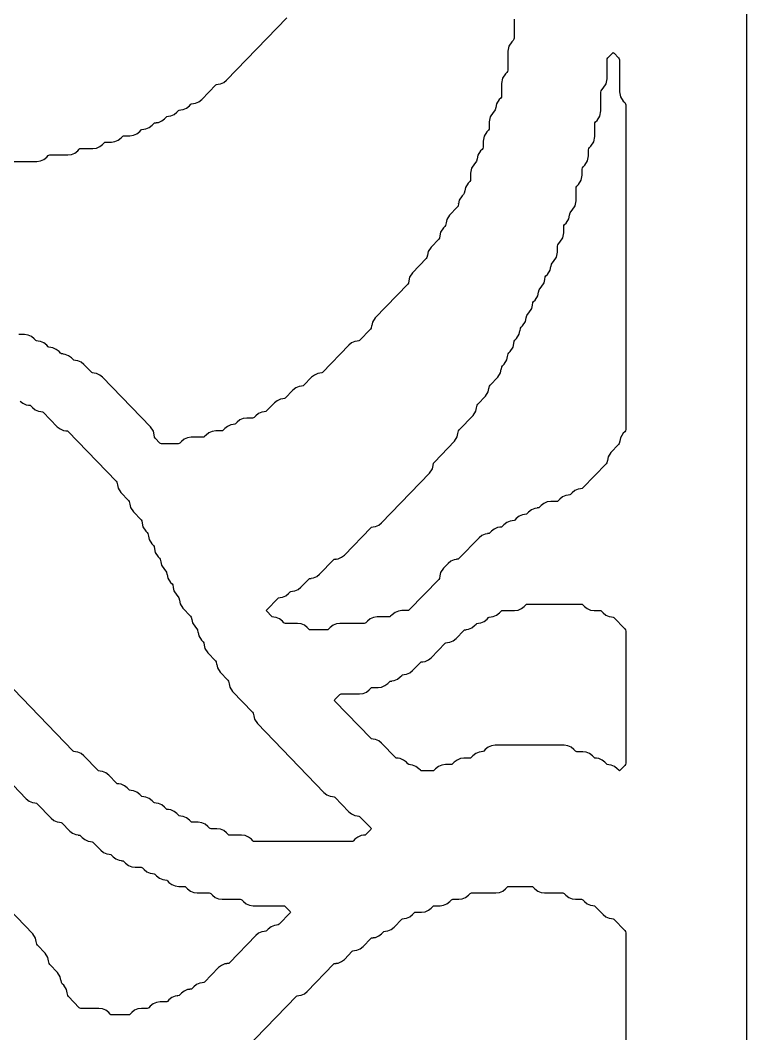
# Model space of a CAD drawing. Header units: millimetres. Extents: x 10 to 410, y 18 to 283.
# Drawn here: x 46.52 to 73.27, y 53.3 to 90.61 of the extents above; entities that cross this region are included whole.
import ezdxf

# ---------------------------------------------------------------- set-up
doc = ezdxf.new("R2010")
doc.units = ezdxf.units.MM
doc.layers.add('CUT', color=1, linetype='Continuous')

msp = doc.modelspace()

# ---------------------------------------------------------------- linework, layer by layer
at = {"layer": 'CUT'}
for points in [[(73.2679, 144), (60.134, 144), (60.134, 147), (52.134, 147), (52.134, 144), (31.134, 144), (31.134, 147), (23.134, 147), (23.134, 144), (10, 144), (10, 24), (23.134, 24), (23.134, 21), (31.134, 21), (31.134, 24), (52.134, 24), (52.134, 21), (60.134, 21), (60.134, 24), (73.2679, 24)], [(57.1405, 70.035), (57.1656, 70.0548), (57.2305, 70.0635), (57.2302, 70.0658), (57.3122, 70.0769), (57.435, 70.1289), (57.5396, 70.2116), (58.0541, 70.7439), (58.0791, 70.7637), (58.144, 70.7724), (58.1437, 70.7747), (58.2257, 70.7857), (58.3485, 70.8378), (58.4531, 70.9204), (59.4243, 71.9253), (59.4494, 71.9451), (59.5143, 71.9538), (59.514, 71.9561), (59.596, 71.9671), (59.7188, 72.0192), (59.8234, 72.1019), (61.5909, 73.9306), (61.695, 74.0907), (61.7196, 74.2173), (61.7222, 74.2168), (61.7401, 74.3087), (61.7649, 74.3469), (62.5044, 75.112), (62.6085, 75.2721), (62.6331, 75.3987), (62.6357, 75.3982), (62.6536, 75.4902), (62.6784, 75.5283), (63.1896, 76.0572), (63.2936, 76.2173), (63.3182, 76.3439), (63.3209, 76.3434), (63.3388, 76.4353), (63.3635, 76.4735), (63.6463, 76.766), (63.7504, 76.9261), (63.775, 77.0527), (63.7776, 77.0522), (63.7955, 77.1442), (63.8203, 77.1823), (64.1031, 77.4749), (64.2071, 77.635), (64.2318, 77.7616), (64.2344, 77.7611), (64.2523, 77.853), (64.2771, 77.8912), (64.3315, 77.9475), (64.4355, 78.1076), (64.4601, 78.2342), (64.4628, 78.2337), (64.4807, 78.3256), (64.5054, 78.3638), (64.5599, 78.4201), (64.6639, 78.5801), (64.6885, 78.7067), (64.6912, 78.7062), (64.709, 78.7982), (64.7338, 78.8363), (64.7882, 78.8926), (64.8923, 79.0527), (64.9169, 79.1793), (64.9195, 79.1788), (64.9374, 79.2707), (64.9622, 79.3089), (65.0166, 79.3652), (65.1207, 79.5253), (65.1453, 79.6519), (65.1479, 79.6514), (65.1658, 79.7433), (65.1906, 79.7815), (65.245, 79.8378), (65.349, 79.9979), (65.3737, 80.1245), (65.3763, 80.124), (65.3942, 80.2159), (65.419, 80.254), (65.4734, 80.3103), (65.5774, 80.4704), (65.602, 80.597), (65.6047, 80.5965), (65.6226, 80.6885), (65.6473, 80.7266), (65.7018, 80.7829), (65.8058, 80.943), (65.8304, 81.0696), (65.8331, 81.0691), (65.8509, 81.161), (65.8757, 81.1992), (65.9301, 81.2555), (66.0342, 81.4156), (66.0588, 81.5422), (66.0614, 81.5417), (66.0793, 81.6336), (66.1041, 81.6718), (66.1585, 81.7281), (66.2626, 81.8882), (66.299, 82.0756), (66.299, 82.2978), (66.3077, 82.3425), (66.3325, 82.3806), (66.3869, 82.4369), (66.4909, 82.597), (66.5274, 82.7844), (66.5274, 83.0067), (66.5361, 83.0513), (66.5609, 83.0895), (66.6153, 83.1458), (66.7193, 83.3059), (66.7439, 83.4325), (66.7466, 83.432), (66.7645, 83.5239), (66.7892, 83.5621), (66.8437, 83.6184), (66.9477, 83.7784), (66.9841, 83.9659), (66.9841, 84.4244), (66.9928, 84.4691), (67.0176, 84.5072), (67.072, 84.5635), (67.1761, 84.7236), (67.2125, 84.911), (67.2125, 85.1333), (67.2212, 85.1779), (67.246, 85.2161), (67.3004, 85.2724), (67.4045, 85.4325), (67.4409, 85.6199), (67.4409, 85.8421), (67.4496, 85.8868), (67.4744, 85.9249), (67.5288, 85.9812), (67.6328, 86.1413), (67.6693, 86.3287), (67.6693, 86.7873), (67.678, 86.8319), (67.7028, 86.8701), (67.7572, 86.9264), (67.8612, 87.0865), (67.8977, 87.2739), (67.8977, 87.9687), (67.9064, 88.0134), (67.9311, 88.0515), (67.9856, 88.1078), (68.0896, 88.2679), (68.126, 88.4553), (68.126, 89.1501), (68.1347, 89.1948), (68.1595, 89.2329), (68.3265, 89.4057), (68.3544, 89.4266), (68.3824, 89.4057), (68.5493, 89.2329), (68.5741, 89.1948), (68.5828, 89.1501), (68.5828, 87.9827), (68.6193, 87.7953), (68.7233, 87.6352), (68.7777, 87.5789), (68.8025, 87.5408), (68.8112, 87.4961), (68.8112, 75.5418), (68.8025, 75.4972), (68.7777, 75.459), (68.7233, 75.4027), (68.6193, 75.2426), (68.5946, 75.116), (68.592, 75.1166), (68.5741, 75.0246), (68.5493, 74.9865), (68.2665, 74.6939), (68.1625, 74.5338), (68.1379, 74.4072), (68.1352, 74.4077), (68.1174, 74.3157), (68.0926, 74.2776), (67.2358, 73.3912), (67.2107, 73.3714), (67.1459, 73.3626), (67.1462, 73.3603), (67.0641, 73.3493), (66.9414, 73.2972), (66.8367, 73.2146), (66.779, 73.1549), (66.754, 73.1351), (66.6891, 73.1263), (66.6894, 73.1241), (66.6074, 73.113), (66.4846, 73.061), (66.38, 72.9783), (66.3223, 72.9186), (66.2972, 72.8988), (66.2655, 72.8945), (66.0544, 72.8945), (65.9222, 72.8767), (65.7995, 72.8247), (65.6948, 72.742), (65.6371, 72.6823), (65.6121, 72.6625), (65.5472, 72.6538), (65.5475, 72.6515), (65.4655, 72.6404), (65.3427, 72.5884), (65.2381, 72.5057), (65.1804, 72.446), (65.1553, 72.4262), (65.0904, 72.4175), (65.0907, 72.4152), (65.0087, 72.4042), (64.8859, 72.3521), (64.7813, 72.2694), (64.7236, 72.2097), (64.6985, 72.1899), (64.6337, 72.1812), (64.634, 72.1789), (64.5519, 72.1679), (64.4292, 72.1158), (64.3246, 72.0331), (64.2669, 71.9734), (64.2418, 71.9536), (64.1769, 71.9449), (64.1772, 71.9426), (64.0952, 71.9316), (63.9724, 71.8795), (63.8678, 71.7969), (63.8101, 71.7372), (63.785, 71.7173), (63.7202, 71.7086), (63.7205, 71.7063), (63.6384, 71.6953), (63.5157, 71.6432), (63.411, 71.5606), (62.6682, 70.792), (62.6431, 70.7722), (62.5783, 70.7635), (62.5786, 70.7612), (62.4965, 70.7502), (62.3738, 70.6981), (62.2691, 70.6154), (62.1003, 70.4407), (61.9962, 70.2806), (61.9716, 70.154), (61.969, 70.1545), (61.9511, 70.0626), (61.9263, 70.0244), (60.8412, 68.9017), (60.8161, 68.8819), (60.7844, 68.8776), (60.5732, 68.8776), (60.4411, 68.8599), (60.3183, 68.8078), (60.2137, 68.7251), (60.156, 68.6654), (60.1309, 68.6456), (60.0993, 68.6414), (59.6597, 68.6414), (59.5276, 68.6236), (59.4048, 68.5715), (59.3002, 68.4888), (59.2425, 68.4291), (59.2174, 68.4093), (59.1857, 68.4051), (58.2894, 68.4051), (58.1573, 68.3873), (58.0345, 68.3352), (57.9299, 68.2526), (57.8722, 68.1929), (57.8471, 68.173), (57.8155, 68.1688), (57.1973, 68.1688), (57.1656, 68.173), (57.1405, 68.1929), (57.0828, 68.2526), (56.9782, 68.3352), (56.8555, 68.3873), (56.7233, 68.4051), (56.2838, 68.4051), (56.2521, 68.4093), (56.227, 68.4291), (56.1693, 68.4888), (56.0647, 68.5715), (55.942, 68.6236), (55.8599, 68.6346), (55.8602, 68.6369), (55.7953, 68.6456), (55.7703, 68.6654), (55.5919, 68.85), (55.5724, 68.8776), (55.5919, 68.9053), (55.9986, 69.3261), (56.0237, 69.3459), (56.0886, 69.3547), (56.0883, 69.357), (56.1703, 69.368), (56.2931, 69.4201), (56.3977, 69.5027), (56.4554, 69.5624), (56.4805, 69.5822), (56.5453, 69.591), (56.545, 69.5932), (56.6271, 69.6043), (56.7498, 69.6563), (56.8545, 69.739)], [(60.1095, 66.2544), (60.1346, 66.2742), (60.1994, 66.2829), (60.1991, 66.2852), (60.2812, 66.2963), (60.4039, 66.3483), (60.5085, 66.431), (60.5662, 66.4907), (60.5913, 66.5105), (60.6562, 66.5192), (60.6559, 66.5215), (60.7379, 66.5325), (60.8607, 66.5846), (60.9653, 66.6673), (61.2514, 66.9633), (61.2765, 66.9831), (61.3413, 66.9918), (61.341, 66.9941), (61.4231, 67.0051), (61.5458, 67.0572), (61.6504, 67.1399), (62.1649, 67.6721), (62.19, 67.6919), (62.2548, 67.7007), (62.2545, 67.7029), (62.3366, 67.714), (62.4593, 67.7661), (62.564, 67.8487), (62.85, 68.1447), (62.8751, 68.1645), (62.94, 68.1732), (62.9397, 68.1755), (63.0217, 68.1866), (63.1445, 68.2386), (63.2491, 68.3213), (63.3068, 68.381), (63.3319, 68.4008), (63.3967, 68.4095), (63.3964, 68.4118), (63.4785, 68.4228), (63.6012, 68.4749), (63.7059, 68.5576), (63.7636, 68.6173), (63.7886, 68.6371), (63.8535, 68.6458), (63.8532, 68.6481), (63.9352, 68.6591), (64.058, 68.7112), (64.1626, 68.7939), (64.2203, 68.8536), (64.2454, 68.8734), (64.2771, 68.8776), (64.7166, 68.8776), (64.8488, 68.8954), (64.9715, 68.9475), (65.0761, 69.0302), (65.1338, 69.0898), (65.1589, 69.1097), (65.1906, 69.1139), (67.179, 69.1139), (67.2107, 69.1097), (67.2358, 69.0898), (67.2935, 69.0302), (67.3981, 68.9475), (67.5209, 68.8954), (67.653, 68.8776), (67.8642, 68.8776), (67.8959, 68.8734), (67.9209, 68.8536), (67.9786, 68.7939), (68.0833, 68.7112), (68.206, 68.6591), (68.2881, 68.6481), (68.2878, 68.6458), (68.3526, 68.6371), (68.3777, 68.6173), (68.7777, 68.2034), (68.8025, 68.1653), (68.8112, 68.1206), (68.8112, 63.2549), (68.8025, 63.2103), (68.7777, 63.1721), (68.6108, 62.9994), (68.5828, 62.9785), (68.5549, 62.9994), (68.5018, 63.0542), (68.3972, 63.1369), (68.2745, 63.189), (68.1924, 63.2), (68.1927, 63.2023), (68.1279, 63.211), (68.1028, 63.2308), (68.0451, 63.2905), (67.9405, 63.3732), (67.8177, 63.4253), (67.7357, 63.4363), (67.736, 63.4386), (67.6711, 63.4473), (67.646, 63.4671), (67.5883, 63.5268), (67.4837, 63.6095), (67.3609, 63.6615), (67.2288, 63.6793), (67.0176, 63.6793), (66.986, 63.6836), (66.9609, 63.7034), (66.9032, 63.7631), (66.7986, 63.8458), (66.6758, 63.8978), (66.5437, 63.9156), (63.9989, 63.9156), (63.8668, 63.8978), (63.744, 63.8458), (63.6394, 63.7631), (63.5817, 63.7034), (63.5566, 63.6836), (63.4918, 63.6749), (63.4921, 63.6726), (63.41, 63.6615), (63.2873, 63.6095), (63.1827, 63.5268), (63.125, 63.4671), (63.0999, 63.4473), (63.0682, 63.443), (62.857, 63.443), (62.7249, 63.4253), (62.6021, 63.3732), (62.4975, 63.2905), (62.4398, 63.2308), (62.4147, 63.211), (62.3831, 63.2068), (62.1719, 63.2068), (62.0398, 63.189), (61.917, 63.1369), (61.8124, 63.0542), (61.7547, 62.9945), (61.7296, 62.9747), (61.6979, 62.9705), (61.3081, 62.9705), (61.2765, 62.9747), (61.2514, 62.9945), (61.1937, 63.0542), (61.0891, 63.1369), (60.9663, 63.189), (60.8843, 63.2), (60.8846, 63.2023), (60.8197, 63.211), (60.7946, 63.2308), (60.7369, 63.2905), (60.6323, 63.3732), (60.5095, 63.4253), (60.4275, 63.4363), (60.4278, 63.4386), (60.3629, 63.4473), (60.3379, 63.4671), (59.8234, 63.9994), (59.7188, 64.082), (59.596, 64.1341), (59.514, 64.1452), (59.5143, 64.1474), (59.4494, 64.1562), (59.4243, 64.176), (58.1041, 65.5419), (58.0845, 65.5696), (58.1041, 65.5973), (58.2824, 65.7818), (58.3075, 65.8016), (58.3392, 65.8059), (59.0071, 65.8059), (59.1393, 65.8237), (59.262, 65.8758), (59.3666, 65.9584), (59.4243, 66.0181), (59.4494, 66.0379), (59.4811, 66.0422), (59.6923, 66.0422), (59.8244, 66.06), (59.9472, 66.112), (60.0518, 66.1947)]]:
    msp.add_lwpolyline(points, close=True, dxfattribs=at)
for points in [[(43.6731, 85.4177), (47.1314, 85.4177), (47.2635, 85.4355), (47.3863, 85.4876), (47.4909, 85.5702), (47.5486, 85.6299), (47.5737, 85.6497), (47.6053, 85.654), (48.2733, 85.654), (48.4054, 85.6718), (48.5282, 85.7239), (48.6328, 85.8065), (48.6905, 85.8662), (48.7156, 85.886), (48.7472, 85.8903), (49.1868, 85.8903), (49.3189, 85.9081), (49.4417, 85.9601), (49.5463, 86.0428), (49.604, 86.1025), (49.6291, 86.1223), (49.6608, 86.1266), (49.8719, 86.1266), (50.0041, 86.1444), (50.1268, 86.1964), (50.2314, 86.2791), (50.2891, 86.3388), (50.3142, 86.3586), (50.3459, 86.3629), (50.5571, 86.3629), (50.6892, 86.3806), (50.812, 86.4327), (50.9166, 86.5154), (50.9743, 86.5751), (50.9994, 86.5949), (51.0642, 86.6036), (51.0639, 86.6059), (51.146, 86.6169), (51.2687, 86.669), (51.3733, 86.7517), (51.431, 86.8114), (51.4561, 86.8312), (51.521, 86.8399), (51.5207, 86.8422), (51.6027, 86.8532), (51.7255, 86.9053), (51.8301, 86.988), (51.8878, 87.0477), (51.9129, 87.0675), (51.9777, 87.0762), (51.9774, 87.0785), (52.0595, 87.0895), (52.1822, 87.1416), (52.2869, 87.2242), (52.3446, 87.2839), (52.3696, 87.3038), (52.4345, 87.3125), (52.4342, 87.3148), (52.5163, 87.3258), (52.639, 87.3779), (52.7436, 87.4605), (52.8013, 87.5202), (52.8264, 87.54), (52.8913, 87.5488), (52.891, 87.551), (52.973, 87.5621), (53.0958, 87.6142), (53.2004, 87.6968), (53.7148, 88.2291), (53.7399, 88.2489), (53.8048, 88.2576), (53.8045, 88.2599), (53.8865, 88.2709), (54.0093, 88.323), (54.1139, 88.4057), (56.3382, 90.707)], [(64.7004, 90.6502), (64.7004, 89.9553), (64.6917, 89.9107), (64.6669, 89.8725), (64.6125, 89.8162), (64.5084, 89.6562), (64.472, 89.4687), (64.472, 88.7739), (64.4633, 88.7293), (64.4385, 88.6911), (64.3841, 88.6348), (64.28, 88.4747), (64.2436, 88.2873), (64.2436, 87.8288), (64.2349, 87.7841), (64.2101, 87.746), (64.1557, 87.6897), (64.0517, 87.5296), (64.027, 87.403), (64.0244, 87.4035), (64.0065, 87.3115), (63.9817, 87.2734), (63.9273, 87.2171), (63.8233, 87.057), (63.7868, 86.8696), (63.7868, 86.6473), (63.7781, 86.6027), (63.7534, 86.5645), (63.6989, 86.5082), (63.5949, 86.3481), (63.5585, 86.1607), (63.5585, 85.9385), (63.5498, 85.8938), (63.525, 85.8557), (63.4706, 85.7994), (63.3665, 85.6393), (63.3419, 85.5127), (63.3393, 85.5132), (63.3214, 85.4212), (63.2966, 85.3831), (63.2422, 85.3268), (63.1381, 85.1667), (63.1017, 84.9793), (63.1017, 84.757), (63.093, 84.7124), (63.0682, 84.6742), (63.0138, 84.6179), (62.9098, 84.4578), (62.8851, 84.3312), (62.8825, 84.3317), (62.8646, 84.2398), (62.8398, 84.2016), (62.7854, 84.1453), (62.6814, 83.9853), (62.6568, 83.8587), (62.6541, 83.8592), (62.6362, 83.7672), (62.6115, 83.7291), (62.3287, 83.4365), (62.2246, 83.2764), (62.2, 83.1498), (62.1974, 83.1503), (62.1795, 83.0584), (62.1547, 83.0202), (62.1003, 82.9639), (61.9962, 82.8038), (61.9716, 82.6772), (61.969, 82.6777), (61.9511, 82.5858), (61.9263, 82.5476), (61.6435, 82.2551), (61.5395, 82.095), (61.5149, 81.9684), (61.5122, 81.9689), (61.4943, 81.8769), (61.4696, 81.8388), (60.9584, 81.3099), (60.8543, 81.1498), (60.8297, 81.0232), (60.8271, 81.0237), (60.8092, 80.9318), (60.7844, 80.8936), (59.5881, 79.6559), (59.4841, 79.4958), (59.4594, 79.3692), (59.4568, 79.3697), (59.4389, 79.2778), (59.4141, 79.2396), (59.0141, 78.8258), (58.989, 78.8059), (58.9242, 78.7972), (58.9245, 78.7949), (58.8424, 78.7839), (58.7197, 78.7318), (58.6151, 78.6492), (57.6438, 77.6443), (57.6188, 77.6245), (57.5539, 77.6158), (57.5542, 77.6135), (57.4722, 77.6025), (57.3494, 77.5504), (57.2448, 77.4677), (56.9587, 77.1718), (56.9336, 77.1519), (56.8688, 77.1432), (56.8691, 77.1409), (56.787, 77.1299), (56.6643, 77.0778), (56.5596, 76.9952), (56.2736, 76.6992), (56.2485, 76.6794), (56.1836, 76.6706), (56.1839, 76.6684), (56.1019, 76.6573), (55.9791, 76.6053), (55.8745, 76.5226), (55.5884, 76.2266), (55.5633, 76.2068), (55.4985, 76.1981), (55.4988, 76.1958), (55.4167, 76.1848), (55.294, 76.1327), (55.1894, 76.05), (55.1317, 75.9903), (55.1066, 75.9705), (55.0749, 75.9662), (54.8637, 75.9662), (54.7316, 75.9485), (54.6088, 75.8964), (54.5042, 75.8137), (54.4465, 75.754), (54.4214, 75.7342), (54.3566, 75.7255), (54.3569, 75.7232), (54.2748, 75.7122), (54.1521, 75.6601), (54.0475, 75.5774), (53.9898, 75.5177), (53.9647, 75.4979), (53.933, 75.4937), (53.7218, 75.4937), (53.5897, 75.4759), (53.4669, 75.4238), (53.3623, 75.3412), (53.3046, 75.2815), (53.2795, 75.2616), (53.2479, 75.2574), (52.8083, 75.2574), (52.6762, 75.2396), (52.5534, 75.1875), (52.4488, 75.1049), (52.3911, 75.0452), (52.366, 75.0254), (52.3343, 75.0211), (51.7162, 75.0211), (51.6845, 75.0254), (51.6594, 75.0452), (51.4878, 75.2227), (51.463, 75.2609), (51.4451, 75.3528), (51.4425, 75.3523), (51.4179, 75.4789), (51.3138, 75.639), (49.5463, 77.4677), (49.4417, 77.5504), (49.3189, 77.6025), (49.2369, 77.6135), (49.2372, 77.6158), (49.1723, 77.6245), (49.1472, 77.6443), (48.8612, 77.9403), (48.7565, 78.023), (48.6338, 78.075), (48.5517, 78.0861), (48.552, 78.0884), (48.4872, 78.0971), (48.4621, 78.1169), (48.4044, 78.1766), (48.2998, 78.2593), (48.177, 78.3113), (48.095, 78.3224), (48.0953, 78.3246), (48.0304, 78.3334), (48.0053, 78.3532), (47.9476, 78.4129), (47.843, 78.4955), (47.7203, 78.5476), (47.6382, 78.5587), (47.6385, 78.5609), (47.5737, 78.5697), (47.5486, 78.5895), (47.4909, 78.6492), (47.3863, 78.7318), (47.2635, 78.7839), (47.1815, 78.7949), (47.1818, 78.7972), (47.1169, 78.8059), (47.0918, 78.8258), (47.0341, 78.8855), (46.9295, 78.9681), (46.8068, 79.0202), (46.6746, 79.038), (46.4634, 79.038)], [(46.5109, 76.5913), (46.6155, 76.5087), (46.7383, 76.4566), (46.8204, 76.4456), (46.82, 76.4433), (46.8849, 76.4346), (46.91, 76.4147), (46.9677, 76.355), (47.0723, 76.2724), (47.1951, 76.2203), (47.2771, 76.2093), (47.2768, 76.207), (47.3417, 76.1983), (47.3667, 76.1785), (47.8812, 75.6462), (47.9858, 75.5635), (48.1086, 75.5114), (48.1906, 75.5004), (48.1903, 75.4981), (48.2552, 75.4894), (48.2803, 75.4696), (50.0506, 73.638), (50.0753, 73.5999), (50.0932, 73.5079), (50.0959, 73.5084), (50.1205, 73.3818), (50.2245, 73.2217), (50.5073, 72.9292), (50.5321, 72.891), (50.55, 72.7991), (50.5526, 72.7996), (50.5772, 72.673), (50.6813, 72.5129), (50.9641, 72.2203), (50.9889, 72.1821), (51.0067, 72.0902), (51.0094, 72.0907), (51.034, 71.9641), (51.138, 71.804), (51.1925, 71.7477), (51.2172, 71.7096), (51.2351, 71.6176), (51.2378, 71.6181), (51.2624, 71.4915), (51.3664, 71.3314), (51.4208, 71.2751), (51.4456, 71.237), (51.4635, 71.145), (51.4661, 71.1456), (51.4908, 71.019), (51.5948, 70.8589), (51.6492, 70.8026), (51.674, 70.7644), (51.6919, 70.6725), (51.6945, 70.673), (51.7191, 70.5464), (51.8232, 70.3863), (51.8776, 70.33), (51.9024, 70.2918), (51.9203, 70.1999), (51.9229, 70.2004), (51.9475, 70.0738), (52.0516, 69.9137), (52.106, 69.8574), (52.1308, 69.8193), (52.1486, 69.7273), (52.1513, 69.7278), (52.1759, 69.6012), (52.2799, 69.4412), (52.3344, 69.3848), (52.3591, 69.3467), (52.377, 69.2548), (52.3797, 69.2553), (52.4043, 69.1287), (52.5083, 68.9686), (52.7911, 68.676), (52.8159, 68.6378), (52.8338, 68.5459), (52.8364, 68.5464), (52.861, 68.4198), (52.9651, 68.2597), (53.0195, 68.2034), (53.0443, 68.1653), (53.0622, 68.0733), (53.0648, 68.0738), (53.0894, 67.9472), (53.1935, 67.7871), (53.2479, 67.7308), (53.2727, 67.6927), (53.2905, 67.6007), (53.2932, 67.6013), (53.3178, 67.4747), (53.4218, 67.3146), (53.7046, 67.022), (53.7294, 66.9838), (53.7473, 66.8919), (53.7499, 66.8924), (53.7746, 66.7658), (53.8786, 66.6057), (54.1614, 66.3131), (54.1862, 66.275), (54.2041, 66.183), (54.2067, 66.1835), (54.2313, 66.0569), (54.3354, 65.8968), (55.0749, 65.1317), (55.0997, 65.0935), (55.1176, 65.0016), (55.1202, 65.0021), (55.1448, 64.8755), (55.2489, 64.7154), (57.7015, 62.1778), (57.8062, 62.0952), (57.9289, 62.0431), (58.011, 62.0321), (58.0107, 62.0298), (58.0755, 62.0211), (58.1006, 62.0012), (58.6151, 61.469), (58.7197, 61.3863), (58.8424, 61.3342), (58.9245, 61.3232), (58.9242, 61.3209), (58.989, 61.3122), (59.0141, 61.2924), (59.4209, 60.8716), (59.4404, 60.8439), (59.4209, 60.8162), (59.2425, 60.6317), (59.2174, 60.6119), (59.1526, 60.6031), (59.1529, 60.6009), (59.0708, 60.5898), (58.9481, 60.5377), (58.8434, 60.4551), (58.7857, 60.3954), (58.7607, 60.3756), (58.729, 60.3713), (55.1419, 60.3713), (55.1102, 60.3756), (55.0851, 60.3954), (55.0274, 60.4551), (54.9228, 60.5377), (54.8001, 60.5898), (54.6679, 60.6076), (54.2284, 60.6076), (54.1967, 60.6119), (54.1716, 60.6317), (54.1139, 60.6914), (54.0093, 60.774), (53.8865, 60.8261), (53.7544, 60.8439), (53.5432, 60.8439), (53.5115, 60.8481), (53.4865, 60.868), (53.4288, 60.9277), (53.3241, 61.0103), (53.2014, 61.0624), (53.0692, 61.0802), (52.8581, 61.0802), (52.8264, 61.0844), (52.8013, 61.1042), (52.7436, 61.1639), (52.639, 61.2466), (52.5163, 61.2987), (52.4342, 61.3097), (52.4345, 61.312), (52.3696, 61.3207), (52.3446, 61.3405), (52.2869, 61.4002), (52.1822, 61.4829), (52.0595, 61.535), (51.9774, 61.546), (51.9777, 61.5483), (51.9129, 61.557), (51.8878, 61.5768), (51.8301, 61.6365), (51.7255, 61.7192), (51.6027, 61.7713), (51.5207, 61.7823), (51.521, 61.7846), (51.4561, 61.7933), (51.431, 61.8131), (51.3733, 61.8728), (51.2687, 61.9555), (51.146, 62.0075), (51.0639, 62.0186), (51.0642, 62.0209), (50.9994, 62.0296), (50.9743, 62.0494), (50.9166, 62.1091), (50.812, 62.1918), (50.6892, 62.2438), (50.6072, 62.2549), (50.6075, 62.2571), (50.5426, 62.2659), (50.5175, 62.2857), (50.4598, 62.3454), (50.3552, 62.428), (50.2325, 62.4801), (50.1504, 62.4912), (50.1507, 62.4934), (50.0858, 62.5022), (50.0608, 62.522), (49.7747, 62.818), (49.6701, 62.9006), (49.5473, 62.9527), (49.4653, 62.9637), (49.4656, 62.966), (49.4007, 62.9747), (49.3756, 62.9945), (48.8612, 63.5268), (48.7565, 63.6095), (48.6338, 63.6615), (48.5517, 63.6726), (48.552, 63.6749), (48.4872, 63.6836), (48.4621, 63.7034), (45.3215, 66.9527)], [(45.5397, 63.1827), (46.7393, 61.9415), (46.8439, 61.8589), (46.9667, 61.8068), (47.0487, 61.7958), (47.0484, 61.7935), (47.1133, 61.7848), (47.1384, 61.765), (47.6528, 61.2327), (47.7574, 61.15), (47.8802, 61.0979), (47.9623, 61.0869), (47.9619, 61.0846), (48.0268, 61.0759), (48.0519, 61.0561), (48.338, 60.7601), (48.4426, 60.6774), (48.5653, 60.6254), (48.6474, 60.6143), (48.6471, 60.6121), (48.7119, 60.6033), (48.737, 60.5835), (48.7947, 60.5238), (48.8993, 60.4412), (49.0221, 60.3891), (49.1042, 60.378), (49.1038, 60.3758), (49.1687, 60.367), (49.1938, 60.3472), (49.4799, 60.0512), (49.5845, 59.9686), (49.7072, 59.9165), (49.7893, 59.9055), (49.789, 59.9032), (49.8538, 59.8945), (49.8789, 59.8747), (49.9366, 59.815), (50.0412, 59.7323), (50.164, 59.6802), (50.2461, 59.6692), (50.2457, 59.6669), (50.3106, 59.6582), (50.3357, 59.6384), (50.3934, 59.5787), (50.498, 59.496), (50.6208, 59.4439), (50.7529, 59.4262), (50.9641, 59.4262), (50.9957, 59.4219), (51.0208, 59.4021), (51.0785, 59.3424), (51.1831, 59.2597), (51.3059, 59.2077), (51.388, 59.1966), (51.3876, 59.1943), (51.4525, 59.1856), (51.4776, 59.1658), (51.5353, 59.1061), (51.6399, 59.0234), (51.7627, 58.9714), (51.8447, 58.9603), (51.8444, 58.9581), (51.9093, 58.9493), (51.9343, 58.9295), (51.992, 58.8698), (52.0967, 58.7872), (52.2194, 58.7351), (52.3516, 58.7173), (52.5627, 58.7173), (52.5944, 58.713), (52.6195, 58.6932), (52.6772, 58.6335), (52.7818, 58.5509), (52.9046, 58.4988), (53.0367, 58.481), (53.4762, 58.481), (53.5079, 58.4768), (53.533, 58.4569), (53.5907, 58.3972), (53.6953, 58.3146), (53.8181, 58.2625), (53.9502, 58.2447), (54.6181, 58.2447), (54.6498, 58.2405), (54.6749, 58.2206), (54.7326, 58.161), (54.8372, 58.0783), (54.96, 58.0262), (55.0921, 58.0084), (56.2168, 58.0084), (56.2485, 58.0042), (56.2736, 57.9844), (56.4519, 57.7998), (56.4715, 57.7722), (56.4519, 57.7445), (56.0452, 57.3237), (56.0201, 57.3038), (55.9552, 57.2951), (55.9555, 57.2928), (55.8735, 57.2818), (55.7507, 57.2297), (55.6461, 57.1471), (55.5884, 57.0874), (55.5633, 57.0676), (55.4985, 57.0588), (55.4988, 57.0566), (55.4167, 57.0455), (55.294, 56.9934), (55.1894, 56.9108), (54.2181, 55.9059), (54.1931, 55.8861), (54.1282, 55.8774), (54.1285, 55.8751), (54.0465, 55.8641), (53.9237, 55.812), (53.8191, 55.7293), (53.3046, 55.1971), (53.2795, 55.1773), (53.2147, 55.1685), (53.215, 55.1663), (53.1329, 55.1552), (53.0102, 55.1031), (52.9056, 55.0205), (52.8479, 54.9608), (52.8228, 54.941), (52.7579, 54.9322), (52.7582, 54.93), (52.6762, 54.9189), (52.5534, 54.8669), (52.4488, 54.7842), (52.3911, 54.7245), (52.366, 54.7047), (52.3012, 54.696), (52.3015, 54.6937), (52.2194, 54.6826), (52.0967, 54.6306), (51.992, 54.5479), (51.9343, 54.4882), (51.9093, 54.4684), (51.8776, 54.4641), (51.6664, 54.4641), (51.5343, 54.4464), (51.4115, 54.3943), (51.3069, 54.3116), (51.2492, 54.2519), (51.2241, 54.2321), (51.1924, 54.2278), (50.9813, 54.2278), (50.8491, 54.2101), (50.7264, 54.158), (50.6218, 54.0753), (50.5641, 54.0156), (50.539, 53.9958), (50.5073, 53.9916), (49.8891, 53.9916), (49.8575, 53.9958), (49.8324, 54.0156), (49.7747, 54.0753), (49.6701, 54.158), (49.5473, 54.2101), (49.4152, 54.2278), (48.7472, 54.2278), (48.7156, 54.2321), (48.6905, 54.2519), (48.2905, 54.6658), (48.2657, 54.7039), (48.2478, 54.7959), (48.2452, 54.7954), (48.2205, 54.922), (48.1165, 55.0821), (48.0621, 55.1384), (48.0373, 55.1765), (48.0194, 55.2685), (48.0168, 55.2679), (47.9922, 55.3945), (47.8881, 55.5546), (47.6053, 55.8472), (47.5805, 55.8854), (47.5627, 55.9773), (47.56, 55.9768), (47.5354, 56.1034), (47.4314, 56.2635), (47.1486, 56.5561), (47.1238, 56.5942), (47.1059, 56.6862), (47.1033, 56.6857), (47.0786, 56.8123), (46.9746, 56.9724), (45.2071, 58.8011)], [(54.799, 52.7264), (56.6838, 54.6763), (56.7089, 54.6962), (56.7737, 54.7049), (56.7734, 54.7072), (56.8555, 54.7182), (56.9782, 54.7703), (57.0828, 54.8529), (58.0541, 55.8578), (58.0791, 55.8776), (58.144, 55.8863), (58.1437, 55.8886), (58.2257, 55.8996), (58.3485, 55.9517), (58.4531, 56.0344), (58.7392, 56.3304), (58.7643, 56.3502), (58.8291, 56.3589), (58.8288, 56.3612), (58.9109, 56.3722), (59.0336, 56.4243), (59.1383, 56.5069), (59.4243, 56.8029), (59.4494, 56.8227), (59.5143, 56.8315), (59.514, 56.8337), (59.596, 56.8448), (59.7188, 56.8969), (59.8234, 56.9795), (59.8811, 57.0392), (59.9062, 57.059), (59.971, 57.0678), (59.9707, 57.07), (60.0528, 57.0811), (60.1755, 57.1331), (60.2802, 57.2158), (60.5662, 57.5118), (60.5913, 57.5316), (60.6562, 57.5403), (60.6559, 57.5426), (60.7379, 57.5536), (60.8607, 57.6057), (60.9653, 57.6884), (61.023, 57.7481), (61.0481, 57.7679), (61.0798, 57.7722), (61.2909, 57.7722), (61.4231, 57.7899), (61.5458, 57.842), (61.6504, 57.9247), (61.7081, 57.9844), (61.7332, 58.0042), (61.7649, 58.0084), (61.9761, 58.0084), (62.1082, 58.0262), (62.231, 58.0783), (62.3356, 58.161), (62.3933, 58.2206), (62.4184, 58.2405), (62.45, 58.2447), (62.6612, 58.2447), (62.7933, 58.2625), (62.9161, 58.3146), (63.0207, 58.3972), (63.0784, 58.4569), (63.1035, 58.4768), (63.1352, 58.481), (64.0315, 58.481), (64.1636, 58.4988), (64.2864, 58.5509), (64.391, 58.6335), (64.4487, 58.6932), (64.4738, 58.713), (64.5055, 58.7173), (65.352, 58.7173), (65.3837, 58.713), (65.4088, 58.6932), (65.4665, 58.6335), (65.5711, 58.5509), (65.6938, 58.4988), (65.826, 58.481), (66.4939, 58.481), (66.5256, 58.4768), (66.5507, 58.4569), (66.6084, 58.3972), (66.713, 58.3146), (66.8357, 58.2625), (66.9679, 58.2447), (67.179, 58.2447), (67.2107, 58.2405), (67.2358, 58.2206), (67.2935, 58.161), (67.3981, 58.0783), (67.5209, 58.0262), (67.6029, 58.0152), (67.6026, 58.0129), (67.6675, 58.0042), (67.6926, 57.9844), (67.9786, 57.6884), (68.0833, 57.6057), (68.206, 57.5536), (68.2881, 57.5426), (68.2878, 57.5403), (68.3526, 57.5316), (68.3777, 57.5118), (68.7777, 57.0979), (68.8025, 57.0598), (68.8112, 57.0151), (68.8112, 52.3857)]]:
    msp.add_lwpolyline(points, dxfattribs=at)

doc.saveas('drawing.dxf')
